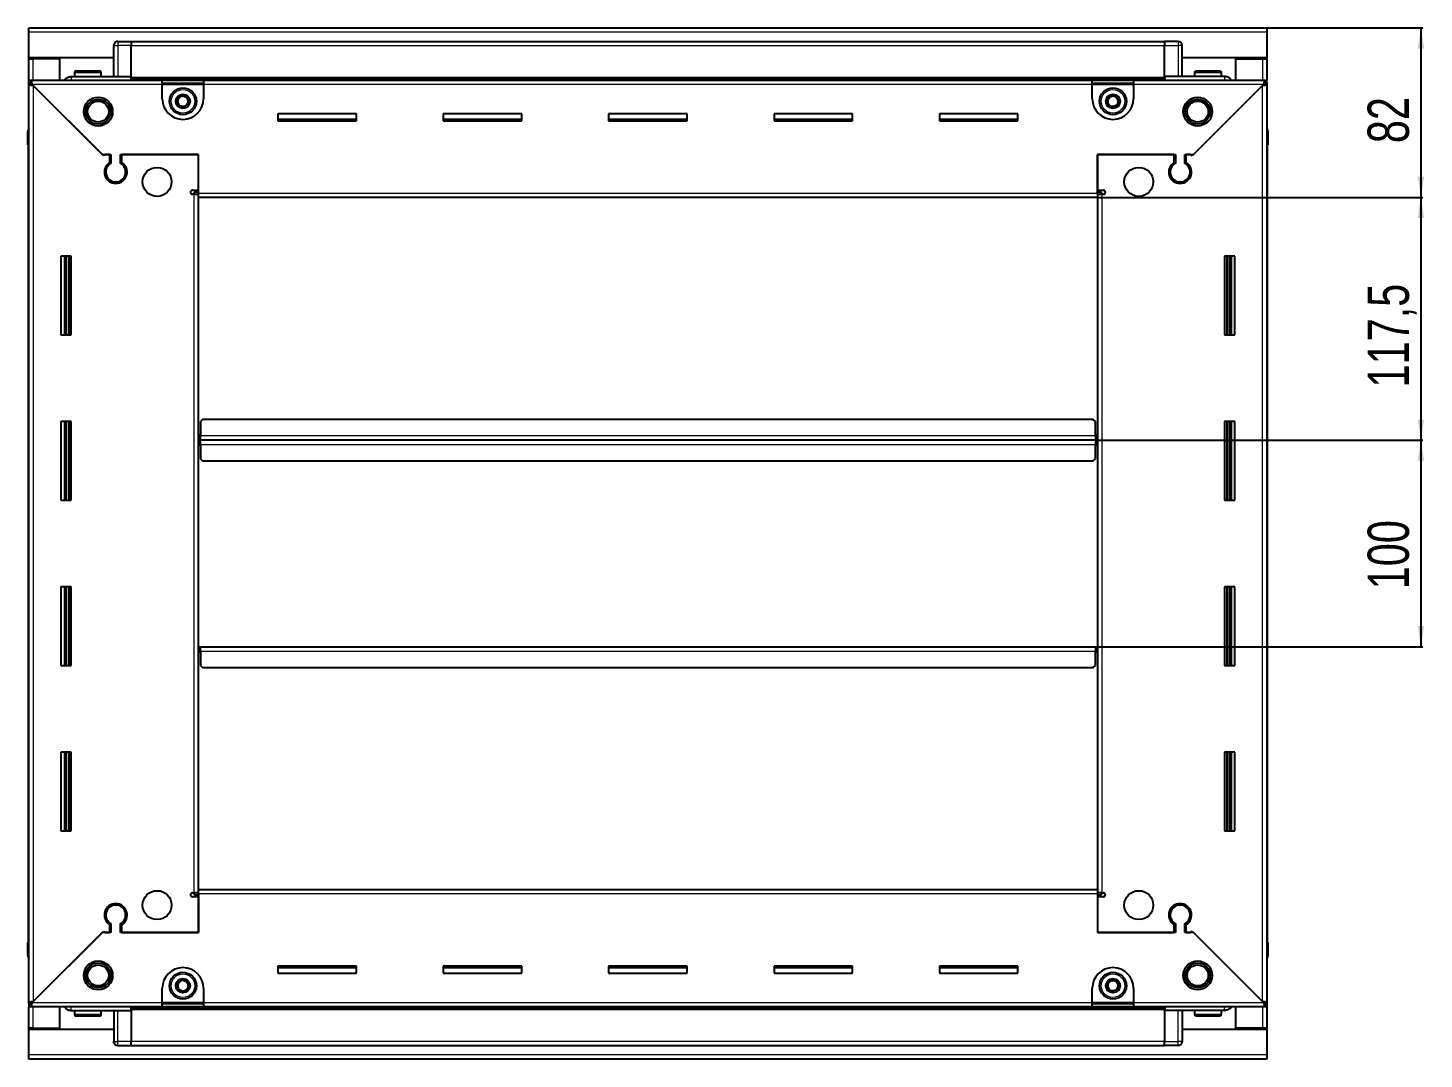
# Model space of a CAD drawing. Header units: millimetres. Extents: x 899 to 4539, y -893 to 1862.
# Drawn here: x 3863 to 4539, y 1244 to 1743 of the extents above; entities that cross this region are included whole.
import ezdxf

# ---------------------------------------------------------------- set-up
doc = ezdxf.new("R2010")
doc.units = ezdxf.units.MM
doc.layers.add('FORMAT', color=7, linetype='Continuous')
doc.styles.add('SLDTEXTSTYLE0', font='TXT', dxfattribs={"width": 0.75})
doc.dimstyles.new('SLDDIMSTYLE0', dxfattribs={"dimtxt": 20, "dimasz": 10, "dimexe": 0, "dimexo": 0.0625, "dimgap": 5, "dimtad": 2, "dimdec": 1, "dimrnd": 1e-09, "dimzin": 12, "dimdsep": 46, "dimtxsty": 'SLDTEXTSTYLE0', "dimsah": 1, "dimcen": 0.09, "dimadec": 0, "dimazin": 3, "dimtfac": 1, "dimtofl": 0, "dimtmove": 0, "dimatfit": 3, "dimfxl": 0, "dimfrac": 2, "dimtolj": 1, "dimtzin": 12, "dimarcsym": 0})

# ---------------------------------------------------------------- blocks, each defined once
blk = doc.blocks.new('_D_5')
at = {"layer": 'FORMAT'}
for p, q in [((4462.9, 1743.43), (4538.39, 1743.43)), ((4537.39, 1743.43), (4537.39, 1661.43)), ((4380.9, 1661.43), (4538.39, 1661.43))]:
    blk.add_line(p, q, dxfattribs=at)
for points in [[(4537.39, 1743.43), (4535.86, 1733.43), (4538.93, 1733.43)], [(4537.39, 1661.43), (4538.93, 1671.43), (4535.86, 1671.43)]]:
    blk.add_solid(points, dxfattribs=at)
at = {"layer": 'FORMAT', "insert": (4511.61, 1687.66), "char_height": 20, "attachment_point": 1, "rotation": 90, "style": 'SLDTEXTSTYLE0'}
blk.add_mtext('82', dxfattribs=at)
blk = doc.blocks.new('_D_6')
at = {"layer": 'FORMAT'}
for p, q in [((4380.9, 1661.43), (4538.39, 1661.43)), ((4537.39, 1661.43), (4537.39, 1543.93)), ((4379.9, 1543.93), (4538.39, 1543.93))]:
    blk.add_line(p, q, dxfattribs=at)
for points in [[(4537.39, 1661.43), (4535.86, 1651.43), (4538.93, 1651.43)], [(4537.39, 1543.93), (4538.93, 1553.93), (4535.86, 1553.93)]]:
    blk.add_solid(points, dxfattribs=at)
at = {"layer": 'FORMAT', "insert": (4511.61, 1569.43), "char_height": 20, "attachment_point": 1, "rotation": 90, "style": 'SLDTEXTSTYLE0'}
blk.add_mtext('117,5', dxfattribs=at)
blk = doc.blocks.new('_D_7')
at = {"layer": 'FORMAT'}
for p, q in [((4379.9, 1543.93), (4538.39, 1543.93)), ((4537.39, 1543.93), (4537.39, 1443.93)), ((4379.9, 1443.93), (4538.39, 1443.93))]:
    blk.add_line(p, q, dxfattribs=at)
for points in [[(4537.39, 1543.93), (4535.86, 1533.93), (4538.93, 1533.93)], [(4537.39, 1443.93), (4538.93, 1453.93), (4535.86, 1453.93)]]:
    blk.add_solid(points, dxfattribs=at)
at = {"layer": 'FORMAT', "insert": (4511.61, 1471.77), "char_height": 20, "attachment_point": 1, "rotation": 90, "style": 'SLDTEXTSTYLE0'}
blk.add_mtext('100', dxfattribs=at)

msp = doc.modelspace()

# ---------------------------------------------------------------- linework, layer by layer
at = {"color": 7, "linetype": 'Continuous', "lineweight": 25}
for p, q in [((3863.89, 1743.43), (4462.89, 1743.43)), ((3863.89, 1741.33), (3863.89, 1743.43)), ((4462.89, 1743.43), (4462.89, 1741.33)), ((3863.89, 1728.93), (3863.89, 1741.33)), ((3905.57, 1736.43), (3905.57, 1736.43)), ((3906.89, 1736.93), (3913.39, 1736.93)), ((3906.89, 1736.93), (3913.39, 1736.93)), ((3913.39, 1736.93), (3913.39, 1736.93)), ((3913.39, 1736.93), (3913.39, 1736.93)), ((3913.39, 1736.93), (3913.39, 1734.93)), ((4413.39, 1736.78), (3913.39, 1736.78)), ((4413.39, 1736.93), (4413.39, 1736.93)), ((4419.89, 1736.93), (4413.39, 1736.93)), ((4419.89, 1736.93), (4413.39, 1736.93)), ((4413.39, 1736.93), (4413.39, 1734.93)), ((4462.89, 1741.33), (4462.89, 1728.93)), ((3904.89, 1719.93), (3904.89, 1734.93)), ((3913.39, 1719.93), (3913.39, 1734.93)), ((4413.39, 1719.93), (4413.39, 1734.93)), ((4421.89, 1734.93), (4421.89, 1734.93)), ((4421.89, 1719.93), (4421.89, 1734.93)), ((3904.89, 1728.93), (3863.89, 1728.93)), ((3863.89, 1728.43), (3863.89, 1728.93)), ((3863.89, 1718.18), (3863.89, 1728.43)), ((3863.89, 1728.43), (3865.99, 1728.43)), ((3865.39, 1728.43), (3865.39, 1728.93)), ((3878.89, 1728.43), (3865.99, 1728.43)), ((3878.89, 1718.18), (3878.89, 1728.43)), ((3886.69, 1722.63), (3898.09, 1722.63)), ((4462.89, 1728.93), (4421.89, 1728.93)), ((4428.69, 1722.63), (4440.09, 1722.63)), ((4447.89, 1718.18), (4447.89, 1728.43)), ((4447.89, 1728.43), (4460.79, 1728.43)), ((4460.79, 1728.43), (4462.89, 1728.43)), ((4461.39, 1728.43), (4461.39, 1728.93)), ((4462.89, 1728.43), (4462.89, 1728.93)), ((4462.89, 1728.43), (4462.89, 1718.18)), ((3863.89, 1716.68), (3863.89, 1718.18)), ((3863.89, 1718.18), (3864.89, 1718.18)), ((3863.89, 1716.18), (3863.89, 1716.68)), ((3863.89, 1716.68), (3864.89, 1716.68)), ((3863.89, 1271.68), (3863.89, 1716.18)), ((3865.39, 1716.18), (3863.89, 1716.18)), ((3864.89, 1718.18), (3928.39, 1718.18)), ((3864.89, 1716.68), (3864.89, 1718.18)), ((3865.49, 1716.08), (3899.39, 1682.18)), ((3884.39, 1719.93), (3913.39, 1719.93)), ((3885.89, 1721.83), (3885.89, 1719.93)), ((3898.89, 1719.93), (3898.89, 1721.83)), ((3913.32, 1718.18), (3913.39, 1719.9)), ((3913.39, 1719.93), (3913.39, 1719.43)), ((3913.39, 1718.78), (4413.39, 1718.78)), ((3928.39, 1716.08), (3928.39, 1718.18)), ((3928.39, 1718.18), (3948.39, 1718.18)), ((3928.39, 1716.68), (3948.39, 1716.68)), ((3928.39, 1709.18), (3928.39, 1716.08)), ((3948.39, 1718.18), (3948.39, 1716.08)), ((3948.39, 1718.18), (4378.39, 1718.18)), ((3948.39, 1716.08), (3948.39, 1709.18)), ((4378.39, 1716.08), (4378.39, 1718.18)), ((4378.39, 1718.18), (4398.39, 1718.18)), ((4378.39, 1716.68), (4398.39, 1716.68)), ((4378.39, 1709.18), (4378.39, 1716.08)), ((4398.39, 1718.18), (4461.89, 1718.18)), ((4398.39, 1718.18), (4398.39, 1716.08)), ((4398.39, 1716.08), (4398.39, 1709.18)), ((4413.39, 1719.93), (4413.39, 1719.43)), ((4442.39, 1719.93), (4413.39, 1719.93)), ((4413.39, 1719.9), (4413.47, 1718.18)), ((4427.39, 1682.18), (4461.29, 1716.08)), ((4427.89, 1721.83), (4427.89, 1719.93)), ((4440.89, 1719.93), (4440.89, 1721.83)), ((4461.39, 1716.18), (4462.89, 1716.18)), ((4461.89, 1716.68), (4461.89, 1718.18)), ((4461.89, 1718.18), (4462.89, 1718.18)), ((4461.89, 1716.68), (4462.89, 1716.68)), ((4462.89, 1716.68), (4462.89, 1718.18)), ((4462.89, 1716.68), (4462.89, 1716.18)), ((4462.89, 1716.18), (4462.89, 1271.68)), ((3900.09, 1681.48), (3865.99, 1715.58)), ((4460.79, 1715.58), (4426.69, 1681.48)), ((4022.39, 1701.93), (3984.39, 1701.93)), ((3984.39, 1701.93), (3984.39, 1698.43)), ((4022.39, 1699.18), (3984.39, 1699.18)), ((3984.39, 1698.43), (4022.39, 1698.43)), ((4022.39, 1698.43), (4022.39, 1701.93)), ((4102.39, 1701.93), (4064.39, 1701.93)), ((4064.39, 1701.93), (4064.39, 1698.43)), ((4102.39, 1699.18), (4064.39, 1699.18)), ((4064.39, 1698.43), (4102.39, 1698.43)), ((4102.39, 1698.43), (4102.39, 1701.93)), ((4182.39, 1701.93), (4144.39, 1701.93)), ((4144.39, 1701.93), (4144.39, 1698.43)), ((4182.39, 1699.18), (4144.39, 1699.18)), ((4144.39, 1698.43), (4182.39, 1698.43)), ((4182.39, 1698.43), (4182.39, 1701.93)), ((4262.39, 1701.93), (4224.39, 1701.93)), ((4224.39, 1701.93), (4224.39, 1698.43)), ((4262.39, 1699.18), (4224.39, 1699.18)), ((4224.39, 1698.43), (4262.39, 1698.43)), ((4262.39, 1698.43), (4262.39, 1701.93)), ((4342.39, 1701.93), (4304.39, 1701.93)), ((4304.39, 1701.93), (4304.39, 1698.43)), ((4342.39, 1699.18), (4304.39, 1699.18)), ((4304.39, 1698.43), (4342.39, 1698.43)), ((4342.39, 1698.43), (4342.39, 1701.93)), ((3863.39, 1693.43), (3863.39, 1686.93)), ((3863.39, 1686.93), (3863.39, 1693.43)), ((4462.89, 1694.76), (4462.89, 1694.76)), ((4463.39, 1693.43), (4463.39, 1686.93)), ((4463.39, 1686.93), (4463.39, 1693.43)), ((3863.39, 1686.93), (3863.39, 1686.93)), ((3863.89, 1686.93), (3863.39, 1686.93)), ((3863.54, 1686.93), (3863.54, 1300.93)), ((3899.39, 1682.18), (3903.59, 1682.18)), ((3900.79, 1682.18), (3900.09, 1681.48)), ((3902.89, 1682.18), (3900.79, 1682.18)), ((3902.89, 1682.18), (3902.89, 1678.29)), ((3903.59, 1682.18), (3903.59, 1677.9)), ((3908.19, 1682.18), (3945.89, 1682.18)), ((3908.19, 1677.9), (3908.19, 1682.18)), ((3908.89, 1678.29), (3908.89, 1682.18)), ((3945.89, 1682.18), (3908.89, 1682.18)), ((3945.89, 1663.53), (3945.89, 1682.18)), ((3945.89, 1664.93), (3945.89, 1682.18)), ((4380.89, 1682.18), (4418.59, 1682.18)), ((4380.89, 1663.53), (4380.89, 1682.18)), ((4380.89, 1682.18), (4380.89, 1664.93)), ((4417.89, 1682.18), (4380.89, 1682.18)), ((4417.89, 1682.18), (4417.89, 1678.29)), ((4418.59, 1682.18), (4418.59, 1677.9)), ((4423.19, 1682.18), (4427.39, 1682.18)), ((4423.19, 1677.9), (4423.19, 1682.18)), ((4425.99, 1682.18), (4423.89, 1682.18)), ((4423.89, 1678.29), (4423.89, 1682.18)), ((4426.69, 1681.48), (4425.99, 1682.18)), ((4462.89, 1686.93), (4463.39, 1686.93)), ((4463.24, 1300.93), (4463.24, 1686.93)), ((4463.39, 1686.93), (4463.39, 1686.93)), ((4463.39, 1686.93), (4463.39, 1686.93)), ((3903.89, 1669.32), (3903.89, 1668.56)), ((4422.89, 1669.32), (4422.89, 1668.56)), ((3943.04, 1664.93), (3945.89, 1664.93)), ((3943.79, 1662.93), (3943.04, 1662.93)), ((3943.79, 1662.93), (3945.89, 1662.93)), ((3945.89, 1663.93), (3943.89, 1663.93)), ((3943.89, 1663.93), (3943.89, 1662.93)), ((3945.89, 1661.43), (3945.89, 1663.53)), ((4380.89, 1664.93), (4383.74, 1664.93)), ((4382.89, 1663.93), (4380.89, 1663.93)), ((4380.89, 1663.53), (4380.89, 1661.43)), ((4380.89, 1662.93), (4382.99, 1662.93)), ((4382.89, 1662.93), (4382.89, 1663.93)), ((4383.74, 1662.93), (4382.99, 1662.93)), ((4380.89, 1661.43), (3945.89, 1661.43)), ((3945.89, 1326.43), (3945.89, 1661.43)), ((4380.89, 1661.43), (4380.89, 1326.43)), ((3884.39, 1632.93), (3879.39, 1632.93)), ((3879.39, 1632.93), (3879.39, 1594.93)), ((3881.54, 1594.93), (3881.54, 1632.93)), ((3883.34, 1594.93), (3883.34, 1632.93)), ((3883.37, 1594.93), (3883.37, 1632.93)), ((3884.39, 1594.93), (3884.39, 1632.93)), ((4442.39, 1632.93), (4442.39, 1594.93)), ((4447.39, 1632.93), (4442.39, 1632.93)), ((4443.42, 1632.93), (4443.42, 1594.93)), ((4443.45, 1632.93), (4443.45, 1594.93)), ((4445.24, 1632.93), (4445.24, 1594.93)), ((4447.39, 1594.93), (4447.39, 1632.93)), ((3879.39, 1594.93), (3884.39, 1594.93)), ((4442.39, 1594.93), (4447.39, 1594.93)), ((3947.89, 1553.93), (3946.89, 1552.93)), ((4378.89, 1553.93), (3947.89, 1553.93)), ((4379.89, 1552.93), (4378.89, 1553.93)), ((3884.39, 1552.93), (3879.39, 1552.93)), ((3879.39, 1552.93), (3879.39, 1514.93)), ((3881.54, 1514.93), (3881.54, 1552.93)), ((3883.34, 1514.93), (3883.34, 1552.93)), ((3883.37, 1514.93), (3883.37, 1552.93)), ((3884.39, 1514.93), (3884.39, 1552.93)), ((3946.89, 1552.93), (3946.89, 1546.03)), ((4379.89, 1546.03), (4379.89, 1552.93)), ((4442.39, 1552.93), (4442.39, 1514.93)), ((4447.39, 1552.93), (4442.39, 1552.93)), ((4443.42, 1552.93), (4443.42, 1514.93)), ((4443.45, 1552.93), (4443.45, 1514.93)), ((4445.24, 1552.93), (4445.24, 1514.93)), ((4447.39, 1514.93), (4447.39, 1552.93)), ((3946.64, 1543.93), (3945.89, 1543.93)), ((3946.89, 1546.78), (3946.64, 1546.78)), ((3946.64, 1546.78), (3946.64, 1543.93)), ((3946.64, 1543.93), (3946.64, 1541.08)), ((3946.64, 1541.08), (3946.89, 1541.08)), ((3946.89, 1543.93), (3946.89, 1546.03)), ((3946.89, 1541.83), (3946.89, 1543.93)), ((4379.89, 1543.93), (3946.89, 1543.93)), ((3946.89, 1541.83), (3946.89, 1534.93)), ((4380.14, 1546.78), (4379.89, 1546.78)), ((4379.89, 1546.03), (4379.89, 1543.93)), ((4379.89, 1543.93), (4379.89, 1541.83)), ((4379.89, 1534.93), (4379.89, 1541.83)), ((4379.89, 1541.08), (4380.14, 1541.08)), ((4380.14, 1543.93), (4380.14, 1546.78)), ((4380.14, 1541.08), (4380.14, 1543.93)), ((4380.89, 1543.93), (4380.14, 1543.93)), ((3946.89, 1534.93), (3947.89, 1533.93)), ((3947.89, 1533.93), (4378.89, 1533.93)), ((4378.89, 1533.93), (4379.89, 1534.93)), ((3879.39, 1514.93), (3884.39, 1514.93)), ((4442.39, 1514.93), (4447.39, 1514.93)), ((3884.39, 1472.93), (3879.39, 1472.93)), ((3879.39, 1472.93), (3879.39, 1434.93)), ((3881.54, 1434.93), (3881.54, 1472.93)), ((3883.34, 1434.93), (3883.34, 1472.93)), ((3883.37, 1434.93), (3883.37, 1472.93)), ((3884.39, 1434.93), (3884.39, 1472.93)), ((4442.39, 1472.93), (4442.39, 1434.93)), ((4447.39, 1472.93), (4442.39, 1472.93)), ((4443.42, 1472.93), (4443.42, 1434.93)), ((4443.45, 1472.93), (4443.45, 1434.93)), ((4445.24, 1472.93), (4445.24, 1434.93)), ((4447.39, 1434.93), (4447.39, 1472.93)), ((3945.89, 1443.93), (3946.64, 1443.93)), ((3946.64, 1443.93), (3946.64, 1441.08)), ((3946.64, 1441.08), (3946.89, 1441.08)), ((3946.89, 1441.83), (3946.89, 1443.93)), ((3946.89, 1443.93), (4379.89, 1443.93)), ((3946.89, 1441.83), (3946.89, 1434.93)), ((4379.89, 1443.93), (4379.89, 1441.83)), ((4379.89, 1434.93), (4379.89, 1441.83)), ((4379.89, 1441.08), (4380.14, 1441.08)), ((4380.14, 1441.08), (4380.14, 1443.93)), ((4380.14, 1443.93), (4380.89, 1443.93)), ((3879.39, 1434.93), (3884.39, 1434.93)), ((3946.89, 1434.93), (3947.89, 1433.93)), ((3947.89, 1433.93), (4378.89, 1433.93)), ((4378.89, 1433.93), (4379.89, 1434.93)), ((4442.39, 1434.93), (4447.39, 1434.93)), ((3884.39, 1392.93), (3879.39, 1392.93)), ((3879.39, 1392.93), (3879.39, 1354.93)), ((3881.54, 1354.93), (3881.54, 1392.93)), ((3883.34, 1354.93), (3883.34, 1392.93)), ((3883.37, 1354.93), (3883.37, 1392.93)), ((3884.39, 1354.93), (3884.39, 1392.93)), ((4442.39, 1392.93), (4442.39, 1354.93)), ((4447.39, 1392.93), (4442.39, 1392.93)), ((4443.42, 1392.93), (4443.42, 1354.93)), ((4443.45, 1392.93), (4443.45, 1354.93)), ((4445.24, 1392.93), (4445.24, 1354.93)), ((4447.39, 1354.93), (4447.39, 1392.93)), ((3879.39, 1354.93), (3884.39, 1354.93)), ((4442.39, 1354.93), (4447.39, 1354.93)), ((3943.04, 1324.93), (3943.79, 1324.93)), ((3945.89, 1324.93), (3943.79, 1324.93)), ((3943.89, 1324.93), (3943.89, 1323.93)), ((3945.89, 1324.33), (3945.89, 1326.43)), ((3945.89, 1326.43), (4380.89, 1326.43)), ((3945.89, 1324.33), (3945.89, 1305.68)), ((4380.89, 1326.43), (4380.89, 1324.33)), ((4382.99, 1324.93), (4380.89, 1324.93)), ((4380.89, 1324.33), (4380.89, 1305.68)), ((4382.89, 1323.93), (4382.89, 1324.93)), ((4382.99, 1324.93), (4383.74, 1324.93)), ((3903.89, 1319.31), (3903.89, 1318.55)), ((3945.89, 1322.93), (3943.04, 1322.93)), ((3943.89, 1323.93), (3945.89, 1323.93)), ((3945.89, 1305.68), (3945.89, 1322.93)), ((4380.89, 1323.93), (4382.89, 1323.93)), ((4380.89, 1322.93), (4380.89, 1305.68)), ((4383.74, 1322.93), (4380.89, 1322.93)), ((4422.89, 1319.31), (4422.89, 1318.55)), ((3899.39, 1305.68), (3865.49, 1271.78)), ((3865.99, 1272.28), (3900.09, 1306.38)), ((3903.59, 1305.68), (3899.39, 1305.68)), ((3900.09, 1306.38), (3900.79, 1305.68)), ((3900.79, 1305.68), (3902.89, 1305.68)), ((3902.89, 1309.57), (3902.89, 1305.68)), ((3903.59, 1309.97), (3903.59, 1305.68)), ((3908.19, 1305.68), (3908.19, 1309.97)), ((3945.89, 1305.68), (3908.19, 1305.68)), ((3908.89, 1305.68), (3908.89, 1309.57)), ((3908.89, 1305.68), (3945.89, 1305.68)), ((4418.59, 1305.68), (4380.89, 1305.68)), ((4380.89, 1305.68), (4417.89, 1305.68)), ((4417.89, 1309.57), (4417.89, 1305.68)), ((4418.59, 1309.97), (4418.59, 1305.68)), ((4423.19, 1305.68), (4423.19, 1309.97)), ((4427.39, 1305.68), (4423.19, 1305.68)), ((4423.89, 1305.68), (4423.89, 1309.57)), ((4423.89, 1305.68), (4425.99, 1305.68)), ((4425.99, 1305.68), (4426.69, 1306.38)), ((4426.69, 1306.38), (4460.79, 1272.28)), ((4461.29, 1271.78), (4427.39, 1305.68)), ((3863.39, 1300.93), (3863.39, 1300.93)), ((3863.39, 1294.43), (3863.39, 1300.93)), ((3863.39, 1300.93), (3863.39, 1300.93)), ((3863.39, 1300.93), (3863.39, 1294.43)), ((3863.89, 1300.93), (3863.39, 1300.93)), ((4462.89, 1300.93), (4463.39, 1300.93)), ((4463.39, 1300.93), (4463.39, 1300.93)), ((4463.39, 1294.43), (4463.39, 1300.93)), ((4463.39, 1300.93), (4463.39, 1294.43)), ((3863.89, 1293.11), (3863.89, 1293.11)), ((4022.39, 1289.43), (3984.39, 1289.43)), ((3984.39, 1289.43), (3984.39, 1285.93)), ((3984.39, 1288.68), (4022.39, 1288.68)), ((3984.39, 1285.93), (4022.39, 1285.93)), ((4022.39, 1285.93), (4022.39, 1289.43)), ((4102.39, 1289.43), (4064.39, 1289.43)), ((4064.39, 1289.43), (4064.39, 1285.93)), ((4064.39, 1288.68), (4102.39, 1288.68)), ((4064.39, 1285.93), (4102.39, 1285.93)), ((4102.39, 1285.93), (4102.39, 1289.43)), ((4182.39, 1289.43), (4144.39, 1289.43)), ((4144.39, 1289.43), (4144.39, 1285.93)), ((4144.39, 1288.68), (4182.39, 1288.68)), ((4144.39, 1285.93), (4182.39, 1285.93)), ((4182.39, 1285.93), (4182.39, 1289.43)), ((4262.39, 1289.43), (4224.39, 1289.43)), ((4224.39, 1289.43), (4224.39, 1285.93)), ((4224.39, 1288.68), (4262.39, 1288.68)), ((4224.39, 1285.93), (4262.39, 1285.93)), ((4262.39, 1285.93), (4262.39, 1289.43)), ((4342.39, 1289.43), (4304.39, 1289.43)), ((4304.39, 1289.43), (4304.39, 1285.93)), ((4304.39, 1288.68), (4342.39, 1288.68)), ((4304.39, 1285.93), (4342.39, 1285.93)), ((4342.39, 1285.93), (4342.39, 1289.43)), ((3928.39, 1271.78), (3928.39, 1278.68)), ((3948.39, 1278.68), (3948.39, 1271.78)), ((4378.39, 1271.78), (4378.39, 1278.68)), ((4398.39, 1278.68), (4398.39, 1271.78)), ((3863.89, 1271.18), (3863.89, 1271.68)), ((3865.39, 1271.68), (3863.89, 1271.68)), ((3863.89, 1271.18), (3863.89, 1269.68)), ((3864.89, 1271.18), (3863.89, 1271.18)), ((3864.89, 1271.18), (3864.89, 1269.68)), ((3928.39, 1269.68), (3928.39, 1271.78)), ((3948.39, 1271.18), (3928.39, 1271.18)), ((3948.39, 1271.78), (3948.39, 1269.68)), ((4378.39, 1269.68), (4378.39, 1271.78)), ((4398.39, 1271.18), (4378.39, 1271.18)), ((4398.39, 1271.78), (4398.39, 1269.68)), ((4461.39, 1271.68), (4462.89, 1271.68)), ((4461.89, 1271.18), (4461.89, 1269.68)), ((4462.89, 1271.18), (4461.89, 1271.18)), ((4462.89, 1271.68), (4462.89, 1271.18)), ((4462.89, 1271.18), (4462.89, 1269.68)), ((3863.89, 1259.43), (3863.89, 1269.68)), ((3864.89, 1269.68), (3863.89, 1269.68)), ((3928.39, 1269.68), (3864.89, 1269.68)), ((3878.89, 1259.43), (3878.89, 1269.68)), ((3884.39, 1267.93), (3913.39, 1267.93)), ((3885.89, 1267.93), (3885.89, 1266.03)), ((3890.47, 1265.23), (3886.69, 1265.23)), ((3898.09, 1265.23), (3890.47, 1265.23)), ((3898.89, 1266.03), (3898.89, 1267.93)), ((3904.89, 1267.93), (3904.89, 1252.93)), ((3913.39, 1267.97), (3913.32, 1269.68)), ((4413.39, 1269.08), (3913.39, 1269.08)), ((3913.39, 1267.93), (3913.39, 1268.43)), ((3913.39, 1267.93), (3913.39, 1252.93)), ((3948.39, 1269.68), (3928.39, 1269.68)), ((4378.39, 1269.68), (3948.39, 1269.68)), ((4398.39, 1269.68), (4378.39, 1269.68)), ((4461.89, 1269.68), (4398.39, 1269.68)), ((4413.47, 1269.68), (4413.39, 1267.97)), ((4413.39, 1267.93), (4413.39, 1268.43)), ((4442.39, 1267.93), (4413.39, 1267.93)), ((4413.39, 1267.93), (4413.39, 1252.93)), ((4421.89, 1267.93), (4421.89, 1252.93)), ((4427.89, 1267.93), (4427.89, 1266.03)), ((4435.69, 1265.23), (4428.69, 1265.23)), ((4440.09, 1265.23), (4435.69, 1265.23)), ((4440.89, 1266.03), (4440.89, 1267.93)), ((4447.89, 1259.43), (4447.89, 1269.68)), ((4462.89, 1269.68), (4461.89, 1269.68)), ((4462.89, 1269.68), (4462.89, 1259.43)), ((3865.99, 1259.43), (3863.89, 1259.43)), ((3863.89, 1258.93), (3863.89, 1259.43)), ((3863.89, 1246.53), (3863.89, 1258.93)), ((3863.89, 1258.93), (3904.89, 1258.93)), ((3865.39, 1258.93), (3865.39, 1259.43)), ((3865.99, 1259.43), (3878.89, 1259.43)), ((4421.89, 1258.93), (4462.89, 1258.93)), ((4460.79, 1259.43), (4447.89, 1259.43)), ((4462.89, 1259.43), (4460.79, 1259.43)), ((4461.39, 1258.93), (4461.39, 1259.43)), ((4462.89, 1258.93), (4462.89, 1259.43)), ((4462.89, 1258.93), (4462.89, 1246.53)), ((3904.89, 1252.93), (3904.89, 1252.93)), ((3906.89, 1250.93), (3913.39, 1250.93)), ((3906.89, 1250.93), (3913.39, 1250.93)), ((3913.39, 1250.93), (3913.39, 1252.93)), ((3913.39, 1251.08), (4413.39, 1251.08)), ((3913.39, 1250.93), (3913.39, 1250.93)), ((4413.39, 1250.93), (4413.39, 1252.93)), ((4413.39, 1250.93), (4413.39, 1250.93)), ((4419.89, 1250.93), (4413.39, 1250.93)), ((4413.39, 1250.93), (4413.39, 1250.93)), ((4419.89, 1250.93), (4413.39, 1250.93)), ((4421.22, 1251.43), (4421.22, 1251.43)), ((3863.89, 1244.43), (3863.89, 1246.53)), ((4462.89, 1244.43), (3863.89, 1244.43)), ((4462.89, 1246.53), (4462.89, 1244.43))]:
    msp.add_line(p, q, dxfattribs=at)
at = {"color": 8, "linetype": 'Continuous', "lineweight": 18}
for p, q in [((4462.89, 1741.33), (3863.89, 1741.33)), ((3906.89, 1736.93), (3906.89, 1734.93)), ((4419.89, 1736.93), (4419.89, 1734.93)), ((3904.89, 1734.93), (3906.89, 1734.93)), ((3906.89, 1734.93), (3906.89, 1719.93)), ((3913.39, 1734.93), (3906.89, 1734.93)), ((4413.39, 1734.78), (3913.39, 1734.78)), ((4413.39, 1734.93), (4419.89, 1734.93)), ((4419.89, 1734.93), (4419.89, 1719.93)), ((4421.89, 1734.93), (4419.89, 1734.93)), ((3865.99, 1728.43), (3865.99, 1728.93)), ((3865.99, 1718.18), (3865.99, 1728.43)), ((4460.79, 1728.93), (4460.79, 1728.43)), ((4460.79, 1728.43), (4460.79, 1718.18)), ((3928.39, 1716.08), (3865.49, 1716.08)), ((3885.89, 1721.83), (3898.89, 1721.83)), ((4413.39, 1719.43), (3913.39, 1719.43)), ((4413.39, 1718.2), (3913.39, 1718.2)), ((3928.39, 1716.08), (3948.39, 1716.08)), ((4378.39, 1716.08), (3948.39, 1716.08)), ((4378.39, 1716.08), (4398.39, 1716.08)), ((4461.29, 1716.08), (4398.39, 1716.08)), ((4427.89, 1721.83), (4440.89, 1721.83)), ((3865.99, 1715.58), (3865.99, 1272.28)), ((4460.79, 1272.28), (4460.79, 1715.58)), ((3863.89, 1693.43), (3863.39, 1693.43)), ((4462.89, 1693.43), (4463.39, 1693.43)), ((3943.79, 1324.93), (3943.79, 1662.93)), ((3945.89, 1663.53), (4380.89, 1663.53)), ((4382.99, 1662.93), (4382.99, 1324.93)), ((3880.89, 1632.93), (3880.89, 1594.93)), ((3882.13, 1632.93), (3882.13, 1594.93)), ((4444.66, 1594.93), (4444.66, 1632.93)), ((4445.89, 1594.93), (4445.89, 1632.93)), ((3880.89, 1552.93), (3880.89, 1514.93)), ((3882.13, 1552.93), (3882.13, 1514.93)), ((4444.66, 1514.93), (4444.66, 1552.93)), ((4445.89, 1514.93), (4445.89, 1552.93)), ((4379.89, 1546.03), (3946.89, 1546.03)), ((3946.89, 1541.83), (4379.89, 1541.83)), ((3880.89, 1472.93), (3880.89, 1434.93)), ((3882.13, 1472.93), (3882.13, 1434.93)), ((4444.66, 1434.93), (4444.66, 1472.93)), ((4445.89, 1434.93), (4445.89, 1472.93)), ((3946.89, 1441.83), (4379.89, 1441.83)), ((3880.89, 1392.93), (3880.89, 1354.93)), ((3882.13, 1392.93), (3882.13, 1354.93)), ((4444.66, 1354.93), (4444.66, 1392.93)), ((4445.89, 1354.93), (4445.89, 1392.93)), ((4380.89, 1324.33), (3945.89, 1324.33)), ((3863.89, 1294.43), (3863.39, 1294.43)), ((4462.89, 1294.43), (4463.39, 1294.43)), ((3865.49, 1271.78), (3928.39, 1271.78)), ((3948.39, 1271.78), (3928.39, 1271.78)), ((3948.39, 1271.78), (4378.39, 1271.78)), ((4398.39, 1271.78), (4378.39, 1271.78)), ((4398.39, 1271.78), (4461.29, 1271.78)), ((3865.99, 1259.43), (3865.99, 1269.68)), ((3890.2, 1266.03), (3885.89, 1266.03)), ((3898.89, 1266.03), (3890.2, 1266.03)), ((3906.89, 1252.93), (3906.89, 1267.93)), ((3913.39, 1269.67), (4413.39, 1269.67)), ((3913.39, 1268.43), (4413.39, 1268.43)), ((4419.89, 1252.93), (4419.89, 1267.93)), ((4435.87, 1266.03), (4427.89, 1266.03)), ((4440.89, 1266.03), (4435.87, 1266.03)), ((4460.79, 1269.68), (4460.79, 1259.43)), ((3865.99, 1258.93), (3865.99, 1259.43)), ((4460.79, 1259.43), (4460.79, 1258.93)), ((3904.89, 1252.93), (3906.89, 1252.93)), ((3913.39, 1252.93), (3906.89, 1252.93)), ((3906.89, 1250.93), (3906.89, 1252.93)), ((3913.39, 1253.08), (4413.39, 1253.08)), ((4413.39, 1252.93), (4419.89, 1252.93)), ((4421.89, 1252.93), (4419.89, 1252.93)), ((4419.89, 1250.93), (4419.89, 1252.93)), ((4462.89, 1246.53), (3863.89, 1246.53))]:
    msp.add_line(p, q, dxfattribs=at)
at = {"color": 7, "linetype": 'Continuous', "lineweight": 25, "flags": 128}
msp.add_lwpolyline([(3905.04, 1252.18), (3904.93, 1252.54), (3904.89, 1252.93)], dxfattribs=at)
at = {"color": 7, "linetype": 'Continuous', "lineweight": 25}
for centre, radius in [((3897.39, 1702.93), 7), ((3938.39, 1707.93), 6.5), ((3938.39, 1707.93), 3.46), ((4388.39, 1707.93), 6.5), ((4388.39, 1707.93), 3.46), ((4429.39, 1702.93), 7), ((3897.39, 1702.93), 6.03), ((3897.39, 1702.93), 5.1), ((4429.39, 1702.93), 6.02), ((4429.39, 1702.93), 5.1), ((3925.89, 1668.93), 7), ((4400.89, 1668.93), 7), ((3925.89, 1318.93), 7), ((4400.89, 1318.93), 7), ((3897.39, 1284.93), 7), ((3897.39, 1284.93), 6.03), ((4429.39, 1284.93), 7), ((4429.39, 1284.93), 6.03), ((3897.39, 1284.93), 5.1), ((3938.39, 1279.93), 6.5), ((4388.39, 1279.93), 6.5), ((4429.39, 1284.93), 5.1), ((3938.39, 1279.93), 3.46), ((4388.39, 1279.93), 3.46)]:
    msp.add_circle(centre, radius, dxfattribs=at)
at = {"color": 8, "linetype": 'Continuous', "lineweight": 18}
for centre in [(3938.39, 1707.93), (4388.39, 1707.93), (3938.39, 1279.93), (4388.39, 1279.93)]:
    msp.add_circle(centre, 5.7, dxfattribs=at)
at = {"color": 7, "linetype": 'Continuous', "lineweight": 25}
for centre, radius, start, end in [((3906.89, 1734.93), 2, 90, 180), ((3906.89, 1734.93), 2, 123.94202, 131.40962), ((3906.89, 1734.93), 2, 90, 108.58003), ((4419.89, 1734.93), 2, 0, 90), ((4419.89, 1734.93), 2, 0, 90), ((3886.69, 1721.83), 0.8, 90, 180), ((3898.09, 1721.83), 0.8, 0, 90), ((4428.69, 1721.83), 0.8, 90, 180), ((4440.09, 1721.83), 0.8, 0, 90), ((3904.69, 1720.13), 0.2, 270, 0), ((4422.09, 1720.13), 0.2, 180, 270), ((3938.39, 1709.18), 10, 180, 270), ((3938.39, 1707.93), 2.5, 134.01559, 194.01559), ((3938.39, 1707.93), 2.5, 74.01559, 134.01559), ((3938.39, 1709.18), 10, 270, 0), ((3938.39, 1707.93), 2.5, 14.01559, 74.01559), ((4388.39, 1709.18), 10, 180, 270), ((4388.39, 1707.93), 2.5, 100.11158, 160.11158), ((4388.39, 1707.93), 2.5, 40.11158, 100.11158), ((4388.39, 1709.18), 10, 270, 0), ((4388.39, 1707.93), 2.5, 340.11158, 40.11158), ((3938.39, 1707.93), 2.5, 194.01559, 254.01559), ((3938.39, 1707.93), 2.5, 254.01559, 314.01559), ((3938.39, 1707.93), 2.5, 314.01559, 14.01559), ((4388.39, 1707.93), 2.5, 160.11158, 220.11158), ((4388.39, 1707.93), 2.5, 220.11158, 280.11158), ((4388.39, 1707.93), 2.5, 280.11158, 340.11158), ((3865.39, 1693.43), 2, 138.57492, 180), ((3865.39, 1693.43), 2, 138.59038, 180), ((4461.39, 1693.43), 2, 0, 41.39416), ((3905.89, 1673.68), 5.5, 123.05573, 56.94427), ((3905.89, 1673.68), 4.8, 118.63099, 61.36901), ((4420.89, 1673.68), 5.5, 123.05573, 56.94427), ((4420.89, 1673.68), 4.8, 118.63099, 61.36901), ((3943.04, 1663.93), 1, 90, 270), ((4383.74, 1663.93), 1, 270, 90), ((3943.04, 1323.93), 1, 90, 270), ((4383.74, 1323.93), 1, 270, 90), ((3905.89, 1314.18), 5.5, 303.05573, 236.94427), ((3905.89, 1314.18), 4.8, 298.63099, 241.36901), ((4420.89, 1314.18), 5.5, 303.05573, 236.94427), ((4420.89, 1314.18), 4.8, 298.63099, 241.36901), ((3865.39, 1294.43), 2, 180, 221.39416), ((4461.39, 1294.43), 2, 318.57492, 360), ((4461.39, 1294.43), 2, 318.59038, 0), ((3938.39, 1278.68), 10, 90, 180), ((3938.39, 1278.68), 10, 0, 90), ((4388.39, 1278.68), 10, 90, 180), ((4388.39, 1278.68), 10, 0, 90), ((3938.39, 1279.93), 2.5, 127.47401, 187.47401), ((3938.39, 1279.93), 2.5, 187.47401, 247.47401), ((3938.39, 1279.93), 2.5, 67.47401, 127.47401), ((3938.39, 1279.93), 2.5, 247.47401, 307.47401), ((3938.39, 1279.93), 2.5, 7.47401, 67.47401), ((3938.39, 1279.93), 2.5, 307.47401, 7.47401), ((4388.39, 1279.93), 2.5, 147.04236, 207.04236), ((4388.39, 1279.93), 2.5, 207.04236, 267.04236), ((4388.39, 1279.93), 2.5, 87.04236, 147.04236), ((4388.39, 1279.93), 2.5, 267.04236, 327.04236), ((4388.39, 1279.93), 2.5, 27.04236, 87.04236), ((4388.39, 1279.93), 2.5, 327.04236, 27.04236), ((3886.69, 1266.03), 0.8, 180, 270), ((3898.09, 1266.03), 0.8, 270, 360), ((3904.69, 1267.73), 0.2, 0, 90), ((4422.09, 1267.73), 0.2, 90, 180), ((4428.69, 1266.03), 0.8, 180, 270), ((4440.09, 1266.03), 0.8, 270, 360), ((3906.89, 1252.93), 2, 180, 270), ((4419.89, 1252.93), 2, 270, 0), ((4419.89, 1252.93), 2, 311.40962, 360)]:
    msp.add_arc(centre, radius, start, end, dxfattribs=at)
for points, knots in [([(3863.89, 1716.18), (3863.92, 1716.14), (3863.97, 1716.05), (3864.37, 1715.91), (3864.92, 1715.78), (3865.5, 1715.67), (3865.87, 1715.61), (3865.99, 1715.58)], [0, 0, 0, 0, 0.2302553, 0.4485219, 0.6667858, 0.8850496, 1, 1, 1, 1]), ([(3865.49, 1716.08), (3865.45, 1716.34), (3865.36, 1716.83), (3865.22, 1717.47), (3865.09, 1717.94), (3864.98, 1718.16), (3864.92, 1718.18), (3864.89, 1718.18)], [0, 0, 0, 0, 0.230255, 0.448522, 0.666786, 0.88505, 1, 1, 1, 1]), ([(3881.18, 1718.18), (3881.3, 1718.38), (3881.69, 1719.03), (3882.84, 1719.74), (3883.88, 1719.87), (3884.39, 1719.93)], [0, 0, 0, 0, 0.18225, 0.591125, 1, 1, 1, 1]), ([(3913.39, 1719.93), (3913.39, 1719.9), (3913.39, 1719.82), (3913.39, 1719.2), (3913.39, 1718.64), (3913.39, 1718.27), (3913.39, 1718.26)], [0, 0, 0, 0, 0.330267, 0.660534, 0.990802, 1, 1, 1, 1]), ([(4413.39, 1719.93), (4413.39, 1719.9), (4413.39, 1719.82), (4413.39, 1719.2), (4413.39, 1718.64), (4413.39, 1718.27), (4413.39, 1718.26)], [0, 0, 0, 0, 0.3302662, 0.6605324, 0.9907986, 1, 1, 1, 1]), ([(4445.61, 1718.18), (4445.49, 1718.38), (4445.1, 1719.03), (4443.95, 1719.74), (4442.91, 1719.87), (4442.39, 1719.93)], [0, 0, 0, 0, 0.18225, 0.591125, 1, 1, 1, 1]), ([(4460.79, 1715.58), (4461.05, 1715.63), (4461.54, 1715.72), (4462.18, 1715.85), (4462.65, 1715.98), (4462.87, 1716.09), (4462.89, 1716.16), (4462.89, 1716.18)], [0, 0, 0, 0, 0.230255, 0.448522, 0.666786, 0.88505, 1, 1, 1, 1]), ([(4461.89, 1718.18), (4461.85, 1718.16), (4461.76, 1718.11), (4461.62, 1717.71), (4461.49, 1717.15), (4461.38, 1716.57), (4461.32, 1716.21), (4461.29, 1716.08)], [0, 0, 0, 0, 0.230255, 0.448522, 0.666786, 0.88505, 1, 1, 1, 1]), ([(3935.62, 1708.73), (3935.99, 1709.09), (3936.68, 1709.76), (3937.37, 1710.42), (3937.7, 1710.73)], [0, 0, 0, 0, 0.534686, 1, 1, 1, 1]), ([(3937.7, 1710.73), (3938.19, 1710.59), (3939.12, 1710.33), (3940.04, 1710.06), (3940.47, 1709.94)], [0, 0, 0, 0, 0.534686, 1, 1, 1, 1]), ([(3940.47, 1709.94), (3940.5, 1709.82), (3940.65, 1709.24), (3940.89, 1708.27), (3941.09, 1707.47), (3941.17, 1707.14)], [0, 0, 0, 0, 0.133125, 0.637099, 1, 1, 1, 1]), ([(4385.55, 1707.43), (4385.59, 1707.54), (4385.8, 1708.11), (4386.14, 1709.04), (4386.42, 1709.82), (4386.53, 1710.14)], [0, 0, 0, 0, 0.133125, 0.637099, 1, 1, 1, 1]), ([(4386.53, 1710.14), (4387.04, 1710.23), (4387.99, 1710.4), (4388.94, 1710.57), (4389.38, 1710.65)], [0, 0, 0, 0, 0.534686, 1, 1, 1, 1]), ([(4389.38, 1710.65), (4389.71, 1710.25), (4390.33, 1709.52), (4390.95, 1708.78), (4391.24, 1708.44)], [0, 0, 0, 0, 0.534686, 1, 1, 1, 1]), ([(3936.32, 1705.93), (3936.23, 1706.26), (3936.04, 1707.06), (3935.79, 1708.03), (3935.65, 1708.61), (3935.62, 1708.73)], [0, 0, 0, 0, 0.362901, 0.866875, 1, 1, 1, 1]), ([(3939.09, 1705.13), (3938.6, 1705.28), (3937.67, 1705.54), (3936.75, 1705.81), (3936.32, 1705.93)], [0, 0, 0, 0, 0.534686, 1, 1, 1, 1]), ([(3941.17, 1707.14), (3940.8, 1706.78), (3940.1, 1706.11), (3939.41, 1705.44), (3939.09, 1705.13)], [0, 0, 0, 0, 0.534686, 1, 1, 1, 1]), ([(4387.41, 1705.22), (4387.08, 1705.61), (4386.46, 1706.35), (4385.84, 1707.09), (4385.55, 1707.43)], [0, 0, 0, 0, 0.534686, 1, 1, 1, 1]), ([(4390.25, 1705.73), (4389.75, 1705.64), (4388.8, 1705.47), (4387.85, 1705.3), (4387.41, 1705.22)], [0, 0, 0, 0, 0.534686, 1, 1, 1, 1]), ([(4391.24, 1708.44), (4391.12, 1708.12), (4390.84, 1707.34), (4390.5, 1706.41), (4390.3, 1705.84), (4390.25, 1705.73)], [0, 0, 0, 0, 0.362901, 0.866875, 1, 1, 1, 1]), ([(3935.73, 1281.04), (3935.83, 1281.12), (3936.3, 1281.48), (3937.09, 1282.09), (3937.75, 1282.59), (3938.02, 1282.8)], [0, 0, 0, 0, 0.133125, 0.637099, 1, 1, 1, 1]), ([(3936.1, 1278.18), (3936.04, 1278.69), (3935.91, 1279.65), (3935.79, 1280.6), (3935.73, 1281.04)], [0, 0, 0, 0, 0.534686, 1, 1, 1, 1]), ([(3938.77, 1277.07), (3938.29, 1277.27), (3937.4, 1277.64), (3936.52, 1278.01), (3936.1, 1278.18)], [0, 0, 0, 0, 0.534686, 1, 1, 1, 1]), ([(3938.02, 1282.8), (3938.5, 1282.6), (3939.39, 1282.23), (3940.27, 1281.86), (3940.69, 1281.69)], [0, 0, 0, 0, 0.534686, 1, 1, 1, 1]), ([(3941.06, 1278.83), (3940.79, 1278.62), (3940.13, 1278.12), (3939.34, 1277.51), (3938.87, 1277.15), (3938.77, 1277.07)], [0, 0, 0, 0, 0.362901, 0.866875, 1, 1, 1, 1]), ([(3940.69, 1281.69), (3940.75, 1281.18), (3940.88, 1280.22), (3941, 1279.27), (3941.06, 1278.83)], [0, 0, 0, 0, 0.534686, 1, 1, 1, 1]), ([(4385.51, 1280.08), (4385.79, 1280.52), (4386.32, 1281.33), (4386.84, 1282.13), (4387.08, 1282.51)], [0, 0, 0, 0, 0.5346859, 1, 1, 1, 1]), ([(4386.82, 1277.51), (4386.59, 1277.97), (4386.15, 1278.83), (4385.71, 1279.69), (4385.51, 1280.08)], [0, 0, 0, 0, 0.534686, 1, 1, 1, 1]), ([(4389.71, 1277.36), (4389.36, 1277.38), (4388.54, 1277.42), (4387.55, 1277.47), (4386.95, 1277.51), (4386.82, 1277.51)], [0, 0, 0, 0, 0.362901, 0.866875, 1, 1, 1, 1]), ([(4387.08, 1282.51), (4387.21, 1282.5), (4387.8, 1282.47), (4388.8, 1282.42), (4389.62, 1282.37), (4389.96, 1282.36)], [0, 0, 0, 0, 0.133125, 0.637099, 1, 1, 1, 1]), ([(4391.28, 1279.79), (4391, 1279.35), (4390.47, 1278.54), (4389.95, 1277.74), (4389.71, 1277.36)], [0, 0, 0, 0, 0.534686, 1, 1, 1, 1]), ([(4389.96, 1282.36), (4390.2, 1281.9), (4390.64, 1281.04), (4391.07, 1280.18), (4391.28, 1279.79)], [0, 0, 0, 0, 0.534686, 1, 1, 1, 1]), ([(3865.99, 1272.28), (3865.74, 1272.24), (3865.25, 1272.15), (3864.61, 1272.01), (3864.14, 1271.88), (3863.92, 1271.77), (3863.9, 1271.71), (3863.89, 1271.68)], [0, 0, 0, 0, 0.230255, 0.448522, 0.666786, 0.88505, 1, 1, 1, 1]), ([(3864.89, 1269.68), (3864.94, 1269.71), (3865.03, 1269.76), (3865.16, 1270.16), (3865.29, 1270.71), (3865.4, 1271.29), (3865.47, 1271.66), (3865.49, 1271.78)], [0, 0, 0, 0, 0.230255, 0.448522, 0.666786, 0.88505, 1, 1, 1, 1]), ([(4462.89, 1271.68), (4462.87, 1271.73), (4462.82, 1271.82), (4462.42, 1271.95), (4461.86, 1272.08), (4461.29, 1272.19), (4460.92, 1272.26), (4460.79, 1272.28)], [0, 0, 0, 0, 0.230255, 0.448522, 0.666786, 0.88505, 1, 1, 1, 1]), ([(4461.29, 1271.78), (4461.34, 1271.53), (4461.43, 1271.04), (4461.56, 1270.4), (4461.69, 1269.93), (4461.8, 1269.71), (4461.87, 1269.69), (4461.89, 1269.68)], [0, 0, 0, 0, 0.2302553, 0.4485219, 0.6667858, 0.8850496, 1, 1, 1, 1]), ([(3881.18, 1269.68), (3881.3, 1269.48), (3881.69, 1268.83), (3882.84, 1268.13), (3883.88, 1268), (3884.39, 1267.93)], [0, 0, 0, 0, 0.18225, 0.591125, 1, 1, 1, 1]), ([(3913.39, 1267.93), (3913.39, 1267.97), (3913.39, 1268.05), (3913.39, 1268.67), (3913.39, 1269.23), (3913.39, 1269.6), (3913.39, 1269.61)], [0, 0, 0, 0, 0.330266, 0.660532, 0.990799, 1, 1, 1, 1]), ([(4413.39, 1267.93), (4413.39, 1267.97), (4413.39, 1268.05), (4413.39, 1268.67), (4413.39, 1269.23), (4413.39, 1269.6), (4413.39, 1269.61)], [0, 0, 0, 0, 0.330267, 0.660534, 0.990802, 1, 1, 1, 1]), ([(4445.61, 1269.68), (4445.49, 1269.48), (4445.1, 1268.83), (4443.95, 1268.13), (4442.91, 1268), (4442.39, 1267.93)], [0, 0, 0, 0, 0.18225, 0.591125, 1, 1, 1, 1])]:
    msp.add_open_spline(points, degree=3, knots=knots, dxfattribs=at)
for points in [[(3865.49, 1716.08), (3865.44, 1716.16), (3865.34, 1716.32), (3865.19, 1716.52), (3865.04, 1716.66), (3864.94, 1716.67), (3864.89, 1716.68)], [(3865.39, 1716.18), (3865.4, 1716.13), (3865.42, 1716.03), (3865.56, 1715.88), (3865.76, 1715.73), (3865.92, 1715.63), (3865.99, 1715.58)], [(4460.79, 1715.58), (4460.87, 1715.63), (4461.03, 1715.73), (4461.23, 1715.88), (4461.37, 1716.03), (4461.39, 1716.13), (4461.39, 1716.18)], [(4461.89, 1716.68), (4461.84, 1716.67), (4461.74, 1716.66), (4461.59, 1716.52), (4461.44, 1716.32), (4461.34, 1716.16), (4461.29, 1716.08)], [(3864.89, 1271.18), (3864.94, 1271.19), (3865.04, 1271.21), (3865.19, 1271.35), (3865.34, 1271.55), (3865.44, 1271.71), (3865.49, 1271.78)], [(3865.99, 1272.28), (3865.92, 1272.23), (3865.76, 1272.13), (3865.56, 1271.98), (3865.42, 1271.83), (3865.4, 1271.73), (3865.39, 1271.68)], [(4461.39, 1271.68), (4461.39, 1271.73), (4461.37, 1271.83), (4461.23, 1271.98), (4461.03, 1272.13), (4460.87, 1272.23), (4460.79, 1272.28)], [(4461.29, 1271.78), (4461.34, 1271.71), (4461.44, 1271.55), (4461.59, 1271.35), (4461.74, 1271.21), (4461.84, 1271.19), (4461.89, 1271.18)]]:
    msp.add_open_spline(points, degree=3, dxfattribs=at)
at = {"color": 8, "linetype": 'Continuous', "lineweight": 18}
for points, knots in [([(3884.39, 1719.93), (3884.39, 1719.89), (3884.39, 1719.81), (3884.39, 1719.38), (3884.39, 1718.92), (3884.39, 1718.51), (3884.39, 1718.24), (3884.39, 1718.18)], [0, 0, 0, 0, 0.3597529, 0.5534142, 0.7511852, 0.9489563, 1, 1, 1, 1]), ([(4442.39, 1719.93), (4442.39, 1719.89), (4442.39, 1719.81), (4442.39, 1719.38), (4442.39, 1718.92), (4442.39, 1718.51), (4442.39, 1718.24), (4442.39, 1718.18)], [0, 0, 0, 0, 0.359753, 0.553414, 0.751185, 0.948956, 1, 1, 1, 1]), ([(3884.39, 1267.93), (3884.39, 1267.98), (3884.39, 1268.05), (3884.39, 1268.49), (3884.39, 1268.94), (3884.39, 1269.36), (3884.39, 1269.63), (3884.39, 1269.68)], [0, 0, 0, 0, 0.359753, 0.553414, 0.751185, 0.948956, 1, 1, 1, 1]), ([(4442.39, 1267.93), (4442.39, 1267.98), (4442.39, 1268.05), (4442.39, 1268.49), (4442.39, 1268.94), (4442.39, 1269.36), (4442.39, 1269.63), (4442.39, 1269.68)], [0, 0, 0, 0, 0.3597529, 0.5534142, 0.7511852, 0.9489563, 1, 1, 1, 1])]:
    msp.add_open_spline(points, degree=3, knots=knots, dxfattribs=at)

# ---------------------------------------------------------------- dimensions: what is measured, and where the dimension line sits
at = {"layer": 'FORMAT'}
for base, p1, p2, picture, middle in [((4537.39, 1661.43), (4462.89, 1743.43), (4380.89, 1661.43), '_D_5', (4537.39, 1702.43)), ((4537.39, 1543.93), (4380.89, 1661.43), (4379.89, 1543.93), '_D_6', (4537.39, 1602.68)), ((4537.39, 1443.93), (4379.89, 1543.93), (4379.89, 1443.93), '_D_7', (4537.39, 1493.93))]:
    dim = msp.add_linear_dim(base=base, p1=p1, p2=p2, angle=90, dimstyle='SLDDIMSTYLE0', dxfattribs=at)
    dim.commit()
    dim.dimension.update_dxf_attribs({"geometry": picture, "text_midpoint": middle, "dimtype": 160})

doc.saveas('drawing.dxf')
